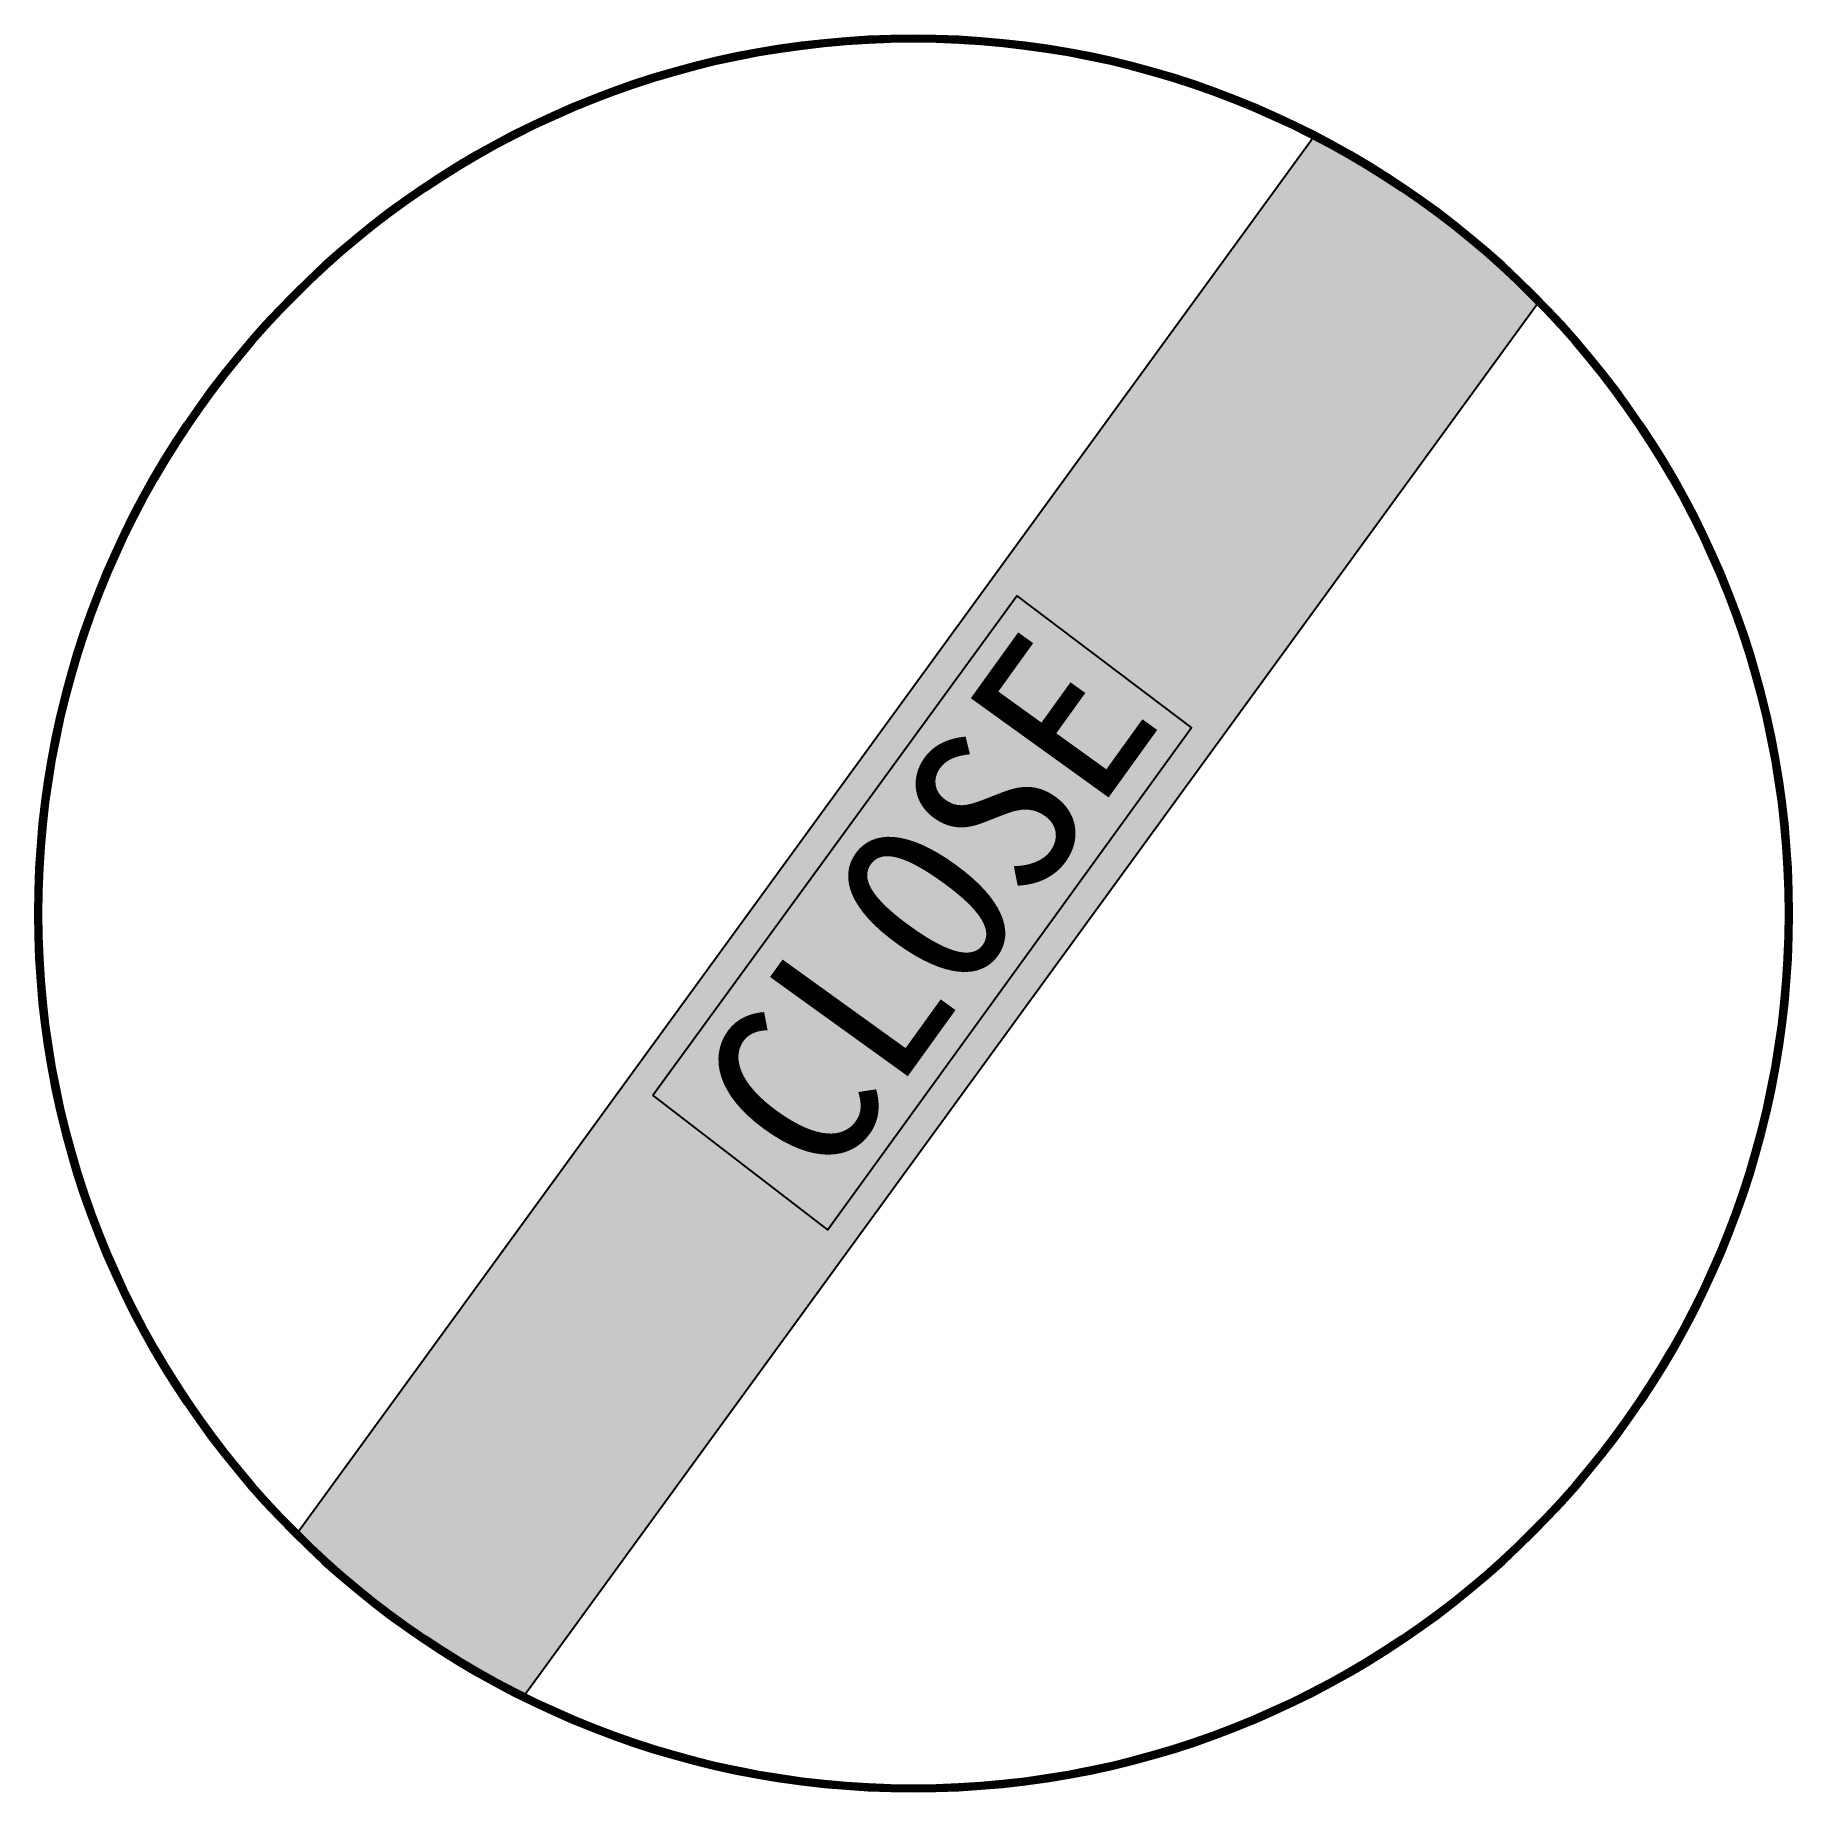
# Model space of a CAD drawing. Extents: x 96664 to 104733, y 97327 to 105395.
import ezdxf

# ---------------------------------------------------------------- set-up
doc = ezdxf.new("R2010")
doc.units = 0
doc.header["$LTSCALE"] = 20
doc.header["$MEASUREMENT"] = 0
for name, color, linetype in [('4', 5, 'CONTINUOUS'), ('LAYER5', 5, 'CONTINUOUS'), ('ROOF', 1, 'CONTINUOUS')]:
    doc.layers.add(name, color=color, linetype=linetype)

msp = doc.modelspace()

# ---------------------------------------------------------------- hatches: boundary and pattern name
at = {"layer": 'ROOF', "linetype": 'BYBLOCK', "ltscale": 2}
h = msp.add_hatch(color=256, dxfattribs=at)
h.dxf.hatch_style = 1
h.paths.add_polyline_path([(103581.1, 104183.8, 0.080003), (102549.3, 104946), (97855.5, 98498.6, 0.080003), (98897.8, 97750.8)])
h.paths.add_polyline_path([(99501.5, 100526), (101172.9, 102820.3), (101975.9, 102214.1), (100304.5, 99907.8)], flags=0)
h.paths.add_polyline_path([(99395.9, 100509.3), (101141.6, 102933.3), (102091, 102249.6), (100345.3, 99825.6)], flags=24)

# ---------------------------------------------------------------- linework, layer by layer
at = {"layer": '4', "color": 1, "linetype": 'BYBLOCK'}
for p, q in [((97855.5, 98498.6), (102549.3, 104946)), ((103581.1, 104183.8), (98897.8, 97750.8))]:
    msp.add_line(p, q, dxfattribs=at)
at = {"layer": '4', "color": 1, "linetype": 'BYBLOCK', "ltscale": 2}
for radius in [4034.5, 4029.5, 4024.5, 4019.5, 4014.5, 4009.5, 4004.5]:
    msp.add_circle((100698.6, 101361), radius, dxfattribs=at)
at = {"layer": 'LAYER5', "linetype": 'BYBLOCK'}
msp.add_lwpolyline([(99501.5, 100526), (101172.9, 102820.3), (101975.9, 102214.1), (100304.5, 99907.8)], close=True, dxfattribs=at)

# ---------------------------------------------------------------- texts
at = {"layer": 'LAYER5', "linetype": 'BYBLOCK', "ltscale": 2, "insert": (99668.1, 100553.6), "char_height": 780, "width": 2112.914, "attachment_point": 1, "rotation": 54.2401}
msp.add_mtext('\\f仿宋_GB2312|b0|i0|c134|p49;CLOSE', dxfattribs=at)

doc.saveas('drawing.dxf')
